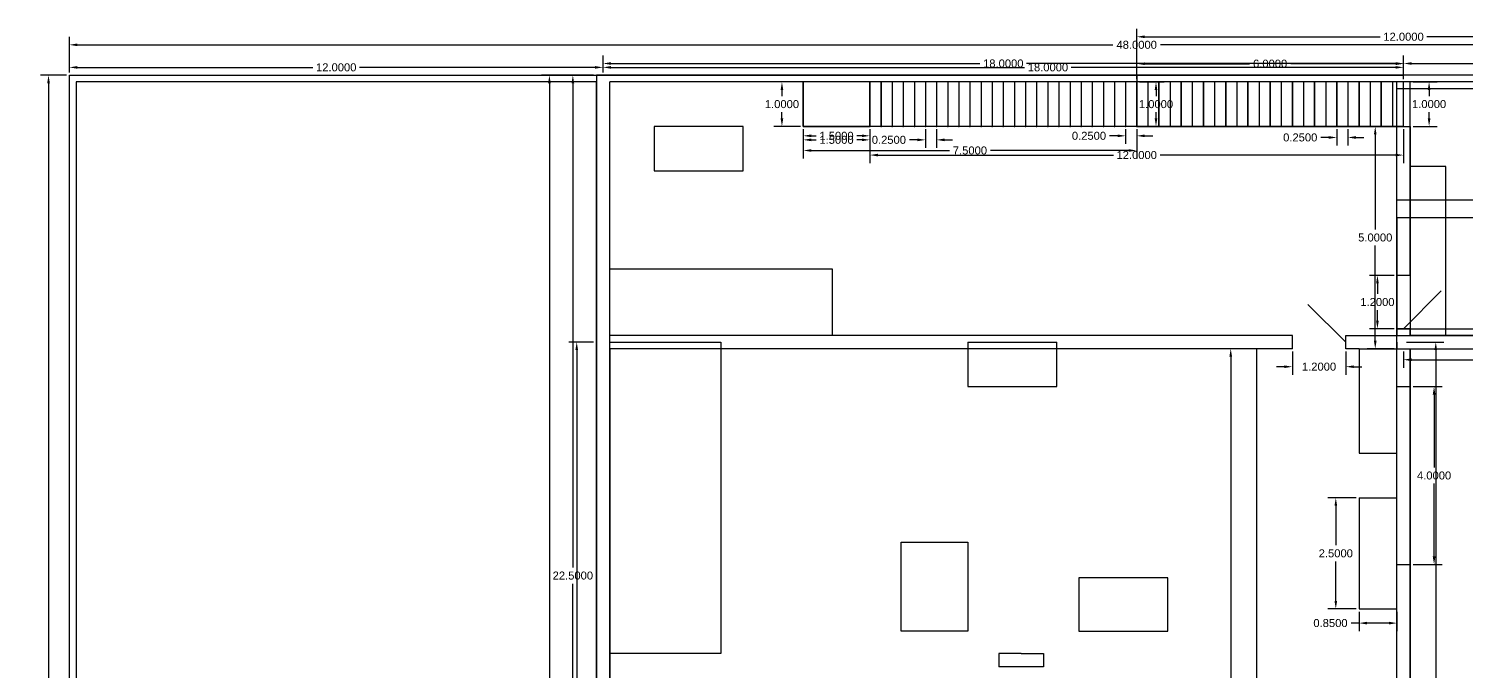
# Model space of a CAD drawing. Header units: millimetres. Extents: x 447.2 to 497.6, y 51.4 to 83.7.
# Drawn here: x 447.15 to 479.48, y 69.27 to 83.72 of the extents above; entities that cross this region are included whole.
import ezdxf

# ---------------------------------------------------------------- set-up
doc = ezdxf.new("R2010")
doc.units = ezdxf.units.MM
doc.linetypes.add('ACAD_ISO03W100', pattern=[30, 12, -18])
for name, color, linetype in [('Maq1', 30, 'Continuous'), ('Maq2', 140, 'Continuous'), ('Maq3', 50, 'Continuous'), ('Piso1', 1, 'Continuous'), ('Piso2', 5, 'Continuous'), ('Piso3', 3, 'Continuous')]:
    doc.layers.add(name, color=color, linetype=linetype)
doc.styles.get("Standard").update_dxf_attribs({"font": 'arial.ttf'})
doc.dimstyles.get("Standard").update_dxf_attribs({"dimtxt": 0.18, "dimasz": 0.18, "dimexe": 0.18, "dimexo": 0.0625, "dimgap": 0.09, "dimtad": 0, "dimtih": 1, "dimtoh": 1, "dimdec": 4, "dimzin": 0, "dimdsep": 46, "dimtxsty": 'Standard', "dimcen": 0.09, "dimadec": 0, "dimazin": 0, "dimtfac": 1, "dimtdec": 4, "dimtofl": 0, "dimtmove": 0, "dimatfit": 3, "dimfxl": 1, "dimtolj": 1, "dimtzin": 0, "dimarcsym": 0})

# ---------------------------------------------------------------- blocks, each defined once
blk = doc.blocks.new('*D22')
at = {"layer": 'Defpoints', "color": 0, "transparency": 16777216}
for p in [(447.596, 82.675), (448.065, 82.675), (448.065, 52.675)]:
    blk.add_point(p, dxfattribs=at)
at = {"layer": 'Piso1', "color": 0, "lineweight": -2, "transparency": 16777216}
for p, q in [((448.003, 82.675), (447.416, 82.675)), ((447.596, 82.495), (447.596, 67.857)), ((447.596, 52.855), (447.596, 67.493)), ((448.003, 52.675), (447.416, 52.675))]:
    blk.add_line(p, q, dxfattribs=at)
at = {"layer": 'Piso1', "color": 0, "transparency": 16777216}
for points in [[(447.566, 82.495), (447.626, 82.495), (447.596, 82.675)], [(447.566, 52.855), (447.626, 52.855), (447.596, 52.675)]]:
    blk.add_solid(points, dxfattribs=at)
at = {"layer": 'Piso1', "color": 0, "transparency": 16777216, "insert": (447.596, 67.675), "char_height": 0.18, "attachment_point": 5}
blk.add_mtext('\\A1;30.0000', dxfattribs=at)
blk = doc.blocks.new('*D25')
at = {"layer": 'Defpoints', "color": 0, "transparency": 16777216}
for p in [(460.065, 82.852), (460.065, 82.675), (478.065, 82.675)]:
    blk.add_point(p, dxfattribs=at)
at = {"layer": 'Piso1', "color": 0, "lineweight": -2, "transparency": 16777216}
for p, q in [((460.065, 82.737), (460.065, 83.032)), ((460.245, 82.852), (469.544, 82.852)), ((477.885, 82.852), (470.593, 82.852)), ((478.065, 82.737), (478.065, 83.032))]:
    blk.add_line(p, q, dxfattribs=at)
at = {"layer": 'Piso1', "color": 0, "transparency": 16777216}
for points in [[(460.245, 82.882), (460.245, 82.822), (460.065, 82.852)], [(477.885, 82.882), (477.885, 82.822), (478.065, 82.852)]]:
    blk.add_solid(points, dxfattribs=at)
at = {"layer": 'Piso1', "color": 0, "transparency": 16777216, "insert": (470.069, 82.852), "char_height": 0.18, "attachment_point": 5}
blk.add_mtext('\\A1;18.0000', dxfattribs=at)
blk = doc.blocks.new('*D30')
at = {"layer": 'Defpoints', "color": 0, "transparency": 16777216}
for p in [(496.065, 83.359), (448.065, 82.675), (496.065, 82.675)]:
    blk.add_point(p, dxfattribs=at)
at = {"layer": 'Piso1', "color": 0, "lineweight": -2, "transparency": 16777216}
for p, q in [((448.065, 82.737), (448.065, 83.539)), ((496.065, 82.737), (496.065, 83.539)), ((448.245, 83.359), (471.529, 83.359)), ((495.885, 83.359), (472.602, 83.359))]:
    blk.add_line(p, q, dxfattribs=at)
at = {"layer": 'Piso1', "color": 0, "transparency": 16777216}
for points in [[(448.245, 83.389), (448.245, 83.329), (448.065, 83.359)], [(495.885, 83.389), (495.885, 83.329), (496.065, 83.359)]]:
    blk.add_solid(points, dxfattribs=at)
at = {"layer": 'Piso1', "color": 0, "transparency": 16777216, "insert": (472.065, 83.359), "char_height": 0.18, "attachment_point": 5}
blk.add_mtext('\\A1;48.0000', dxfattribs=at)
blk = doc.blocks.new('*D41')
at = {"layer": 'Defpoints', "color": 0, "transparency": 16777216}
for p in [(478.065, 76.675), (478.065, 60.175), (478.79, 60.175)]:
    blk.add_point(p, dxfattribs=at)
at = {"layer": 'Piso1', "color": 0, "lineweight": -2, "transparency": 16777216}
for p, q in [((478.128, 76.675), (478.97, 76.675)), ((478.79, 76.495), (478.79, 68.607)), ((478.79, 60.355), (478.79, 68.243)), ((478.128, 60.175), (478.97, 60.175))]:
    blk.add_line(p, q, dxfattribs=at)
at = {"layer": 'Piso1', "color": 0, "transparency": 16777216}
for points in [[(478.76, 76.495), (478.82, 76.495), (478.79, 76.675)], [(478.76, 60.355), (478.82, 60.355), (478.79, 60.175)]]:
    blk.add_solid(points, dxfattribs=at)
at = {"layer": 'Piso1', "color": 0, "transparency": 16777216, "insert": (478.79, 68.425), "char_height": 0.18, "attachment_point": 5}
blk.add_mtext('\\A1;16.5000', dxfattribs=at)
blk = doc.blocks.new('*D43')
at = {"layer": 'Defpoints', "color": 0, "transparency": 16777216}
for p in [(459.915, 82.675), (459.386, 60.175), (459.915, 60.175)]:
    blk.add_point(p, dxfattribs=at)
at = {"layer": 'Piso1', "color": 0, "lineweight": -2, "transparency": 16777216}
for p, q in [((459.853, 82.675), (459.206, 82.675)), ((459.386, 82.495), (459.386, 71.607)), ((459.386, 60.355), (459.386, 71.243)), ((459.853, 60.175), (459.206, 60.175))]:
    blk.add_line(p, q, dxfattribs=at)
at = {"layer": 'Piso1', "color": 0, "transparency": 16777216}
for points in [[(459.356, 82.495), (459.416, 82.495), (459.386, 82.675)], [(459.356, 60.355), (459.416, 60.355), (459.386, 60.175)]]:
    blk.add_solid(points, dxfattribs=at)
at = {"layer": 'Piso1', "color": 0, "transparency": 16777216, "insert": (459.386, 71.425), "char_height": 0.18, "attachment_point": 5}
blk.add_mtext('\\A1;22.5000', dxfattribs=at)
blk = doc.blocks.new('*D59')
at = {"layer": 'Defpoints', "color": 0, "transparency": 16777216}
for p in [(472.065, 82.525), (472.065, 81.525), (472.499, 81.525)]:
    blk.add_point(p, dxfattribs=at)
at = {"layer": 'Piso1', "color": 0, "lineweight": -2, "transparency": 16777216}
for p, q in [((472.128, 82.525), (472.679, 82.525)), ((472.499, 82.345), (472.499, 82.207)), ((472.499, 81.705), (472.499, 81.843)), ((472.128, 81.525), (472.679, 81.525))]:
    blk.add_line(p, q, dxfattribs=at)
at = {"layer": 'Piso1', "color": 0, "transparency": 16777216}
for points in [[(472.469, 82.345), (472.529, 82.345), (472.499, 82.525)], [(472.469, 81.705), (472.529, 81.705), (472.499, 81.525)]]:
    blk.add_solid(points, dxfattribs=at)
at = {"layer": 'Piso1', "color": 0, "transparency": 16777216, "insert": (472.499, 82.025), "char_height": 0.18, "attachment_point": 5}
blk.add_mtext('\\A1;1.0000', dxfattribs=at)
blk = doc.blocks.new('*D60')
at = {"layer": 'Defpoints', "color": 0, "transparency": 16777216}
for p in [(471.815, 81.525), (472.065, 81.525), (471.815, 81.313)]:
    blk.add_point(p, dxfattribs=at)
at = {"layer": 'Piso1', "color": 0, "lineweight": -2, "transparency": 16777216}
for p, q in [((471.815, 81.462), (471.815, 81.133)), ((472.065, 81.462), (472.065, 81.133)), ((471.635, 81.313), (471.455, 81.313)), ((472.245, 81.313), (472.425, 81.313))]:
    blk.add_line(p, q, dxfattribs=at)
at = {"layer": 'Piso1', "color": 0, "transparency": 16777216}
for points in [[(471.635, 81.343), (471.635, 81.283), (471.815, 81.313)], [(472.245, 81.343), (472.245, 81.283), (472.065, 81.313)]]:
    blk.add_solid(points, dxfattribs=at)
at = {"layer": 'Piso1', "color": 0, "transparency": 16777216, "insert": (470.992, 81.313), "char_height": 0.18, "attachment_point": 5}
blk.add_mtext('\\A1;0.2500', dxfattribs=at)
blk = doc.blocks.new('*D61')
at = {"layer": 'Defpoints', "color": 0, "transparency": 16777216}
for p in [(464.565, 81.525), (466.065, 81.525), (466.065, 81.313)]:
    blk.add_point(p, dxfattribs=at)
at = {"layer": 'Piso1', "color": 0, "lineweight": -2, "transparency": 16777216}
for p, q in [((464.565, 81.462), (464.565, 81.133)), ((466.065, 81.462), (466.065, 81.133)), ((464.745, 81.313), (464.861, 81.313)), ((465.885, 81.313), (465.77, 81.313))]:
    blk.add_line(p, q, dxfattribs=at)
at = {"layer": 'Piso1', "color": 0, "transparency": 16777216}
for points in [[(464.745, 81.343), (464.745, 81.283), (464.565, 81.313)], [(465.885, 81.343), (465.885, 81.283), (466.065, 81.313)]]:
    blk.add_solid(points, dxfattribs=at)
at = {"layer": 'Piso1', "color": 0, "transparency": 16777216, "insert": (465.315, 81.313), "char_height": 0.18, "attachment_point": 5}
blk.add_mtext('\\A1;1.5000', dxfattribs=at)
blk = doc.blocks.new('*D62')
at = {"layer": 'Defpoints', "color": 0, "transparency": 16777216}
for p in [(464.565, 81.525), (472.065, 81.525), (472.065, 80.983)]:
    blk.add_point(p, dxfattribs=at)
at = {"layer": 'Piso1', "color": 0, "lineweight": -2, "transparency": 16777216}
for p, q in [((464.565, 81.462), (464.565, 80.803)), ((472.065, 81.462), (472.065, 80.803)), ((464.745, 80.983), (467.853, 80.983)), ((471.885, 80.983), (468.778, 80.983))]:
    blk.add_line(p, q, dxfattribs=at)
at = {"layer": 'Piso1', "color": 0, "transparency": 16777216}
for points in [[(464.745, 81.013), (464.745, 80.953), (464.565, 80.983)], [(471.885, 81.013), (471.885, 80.953), (472.065, 80.983)]]:
    blk.add_solid(points, dxfattribs=at)
at = {"layer": 'Piso1', "color": 0, "transparency": 16777216, "insert": (468.315, 80.983), "char_height": 0.18, "attachment_point": 5}
blk.add_mtext('\\A1;7.5000', dxfattribs=at)
blk = doc.blocks.new('*D70')
at = {"layer": 'Defpoints', "color": 0, "transparency": 16777216}
for p in [(460.065, 82.852), (448.065, 82.675), (460.065, 82.675)]:
    blk.add_point(p, dxfattribs=at)
at = {"layer": 'Piso1', "color": 0, "lineweight": -2, "transparency": 16777216}
for p, q in [((448.065, 82.737), (448.065, 83.032)), ((448.245, 82.852), (453.541, 82.852)), ((459.885, 82.852), (454.59, 82.852)), ((460.065, 82.737), (460.065, 83.032))]:
    blk.add_line(p, q, dxfattribs=at)
at = {"layer": 'Piso1', "color": 0, "transparency": 16777216}
for points in [[(448.245, 82.882), (448.245, 82.822), (448.065, 82.852)], [(459.885, 82.882), (459.885, 82.822), (460.065, 82.852)]]:
    blk.add_solid(points, dxfattribs=at)
at = {"layer": 'Piso1', "color": 0, "transparency": 16777216, "insert": (454.065, 82.852), "char_height": 0.18, "attachment_point": 5}
blk.add_mtext('\\A1;12.0000', dxfattribs=at)
blk = doc.blocks.new('*D71')
at = {"layer": 'Defpoints', "color": 0, "transparency": 16777216}
for p in [(478.065, 76.525), (496.065, 76.525), (478.065, 76.278)]:
    blk.add_point(p, dxfattribs=at)
at = {"layer": 'Piso1', "color": 0, "lineweight": -2, "transparency": 16777216}
for p, q in [((478.065, 76.462), (478.065, 76.098)), ((496.065, 76.462), (496.065, 76.098)), ((478.245, 76.278), (486.541, 76.278)), ((495.885, 76.278), (487.59, 76.278))]:
    blk.add_line(p, q, dxfattribs=at)
at = {"layer": 'Piso1', "color": 0, "transparency": 16777216}
for points in [[(478.245, 76.308), (478.245, 76.248), (478.065, 76.278)], [(495.885, 76.308), (495.885, 76.248), (496.065, 76.278)]]:
    blk.add_solid(points, dxfattribs=at)
at = {"layer": 'Piso1', "color": 0, "transparency": 16777216, "insert": (487.065, 76.278), "char_height": 0.18, "attachment_point": 5}
blk.add_mtext('\\A1;18.0000', dxfattribs=at)
blk = doc.blocks.new('*D73')
at = {"layer": 'Defpoints', "color": 0, "transparency": 16777216}
for p in [(459.915, 76.675), (459.473, 60.175), (459.915, 60.175)]:
    blk.add_point(p, dxfattribs=at)
at = {"layer": 'Piso2', "color": 0, "lineweight": -2, "transparency": 16777216}
for p, q in [((459.853, 76.675), (459.293, 76.675)), ((459.473, 76.495), (459.473, 68.607)), ((459.473, 60.355), (459.473, 68.243)), ((459.853, 60.175), (459.293, 60.175))]:
    blk.add_line(p, q, dxfattribs=at)
at = {"layer": 'Piso2', "color": 0, "transparency": 16777216}
for points in [[(459.443, 76.495), (459.503, 76.495), (459.473, 76.675)], [(459.443, 60.355), (459.503, 60.355), (459.473, 60.175)]]:
    blk.add_solid(points, dxfattribs=at)
at = {"layer": 'Piso2', "color": 0, "transparency": 16777216, "insert": (459.473, 68.425), "char_height": 0.18, "attachment_point": 5}
blk.add_mtext('\\A1;16.5000', dxfattribs=at)
blk = doc.blocks.new('*D74')
at = {"layer": 'Defpoints', "color": 0, "transparency": 16777216}
for p in [(459.915, 82.675), (458.859, 52.675), (459.915, 52.675)]:
    blk.add_point(p, dxfattribs=at)
at = {"layer": 'Piso2', "color": 0, "lineweight": -2, "transparency": 16777216}
for p, q in [((459.853, 82.675), (458.679, 82.675)), ((458.859, 82.495), (458.859, 67.857)), ((458.859, 52.855), (458.859, 67.493)), ((459.853, 52.675), (458.679, 52.675))]:
    blk.add_line(p, q, dxfattribs=at)
at = {"layer": 'Piso2', "color": 0, "transparency": 16777216}
for points in [[(458.829, 82.495), (458.889, 82.495), (458.859, 82.675)], [(458.829, 52.855), (458.889, 52.855), (458.859, 52.675)]]:
    blk.add_solid(points, dxfattribs=at)
at = {"layer": 'Piso2', "color": 0, "transparency": 16777216, "insert": (458.859, 67.675), "char_height": 0.18, "attachment_point": 5}
blk.add_mtext('\\A1;30.0000', dxfattribs=at)
blk = doc.blocks.new('*D75')
at = {"layer": 'Defpoints', "color": 0, "transparency": 16777216}
for p in [(464.565, 82.525), (464.088, 81.525), (464.565, 81.525)]:
    blk.add_point(p, dxfattribs=at)
at = {"layer": 'Piso2', "color": 0, "lineweight": -2, "transparency": 16777216}
for p, q in [((464.503, 82.525), (463.908, 82.525)), ((464.088, 82.345), (464.088, 82.207)), ((464.088, 81.705), (464.088, 81.843)), ((464.503, 81.525), (463.908, 81.525))]:
    blk.add_line(p, q, dxfattribs=at)
at = {"layer": 'Piso2', "color": 0, "transparency": 16777216}
for points in [[(464.058, 82.345), (464.118, 82.345), (464.088, 82.525)], [(464.058, 81.705), (464.118, 81.705), (464.088, 81.525)]]:
    blk.add_solid(points, dxfattribs=at)
at = {"layer": 'Piso2', "color": 0, "transparency": 16777216, "insert": (464.088, 82.025), "char_height": 0.18, "attachment_point": 5}
blk.add_mtext('\\A1;1.0000', dxfattribs=at)
blk = doc.blocks.new('*D76')
at = {"layer": 'Defpoints', "color": 0, "transparency": 16777216}
for p in [(464.565, 81.525), (466.065, 81.525), (466.065, 81.222)]:
    blk.add_point(p, dxfattribs=at)
at = {"layer": 'Piso2', "color": 0, "lineweight": -2, "transparency": 16777216}
for p, q in [((464.565, 81.462), (464.565, 81.042)), ((466.065, 81.462), (466.065, 81.042)), ((464.745, 81.222), (464.861, 81.222)), ((465.885, 81.222), (465.77, 81.222))]:
    blk.add_line(p, q, dxfattribs=at)
at = {"layer": 'Piso2', "color": 0, "transparency": 16777216}
for points in [[(464.745, 81.252), (464.745, 81.192), (464.565, 81.222)], [(465.885, 81.252), (465.885, 81.192), (466.065, 81.222)]]:
    blk.add_solid(points, dxfattribs=at)
at = {"layer": 'Piso2', "color": 0, "transparency": 16777216, "insert": (465.315, 81.222), "char_height": 0.18, "attachment_point": 5}
blk.add_mtext('\\A1;1.5000', dxfattribs=at)
blk = doc.blocks.new('*D77')
at = {"layer": 'Defpoints', "color": 0, "transparency": 16777216}
for p in [(467.315, 81.525), (467.565, 81.525), (467.315, 81.222)]:
    blk.add_point(p, dxfattribs=at)
at = {"layer": 'Piso2', "color": 0, "lineweight": -2, "transparency": 16777216}
for p, q in [((467.315, 81.462), (467.315, 81.042)), ((467.565, 81.462), (467.565, 81.042)), ((467.135, 81.222), (466.955, 81.222)), ((467.745, 81.222), (467.925, 81.222))]:
    blk.add_line(p, q, dxfattribs=at)
at = {"layer": 'Piso2', "color": 0, "transparency": 16777216}
for points in [[(467.135, 81.252), (467.135, 81.192), (467.315, 81.222)], [(467.745, 81.252), (467.745, 81.192), (467.565, 81.222)]]:
    blk.add_solid(points, dxfattribs=at)
at = {"layer": 'Piso2', "color": 0, "transparency": 16777216, "insert": (466.492, 81.222), "char_height": 0.18, "attachment_point": 5}
blk.add_mtext('\\A1;0.2500', dxfattribs=at)
blk = doc.blocks.new('*D78')
at = {"layer": 'Defpoints', "color": 0, "transparency": 16777216}
for p in [(466.065, 81.525), (478.065, 81.525), (478.065, 80.88)]:
    blk.add_point(p, dxfattribs=at)
at = {"layer": 'Piso2', "color": 0, "lineweight": -2, "transparency": 16777216}
for p, q in [((466.065, 81.462), (466.065, 80.7)), ((478.065, 81.462), (478.065, 80.7)), ((466.245, 80.88), (471.541, 80.88)), ((477.885, 80.88), (472.59, 80.88))]:
    blk.add_line(p, q, dxfattribs=at)
at = {"layer": 'Piso2', "color": 0, "transparency": 16777216}
for points in [[(466.245, 80.91), (466.245, 80.85), (466.065, 80.88)], [(477.885, 80.91), (477.885, 80.85), (478.065, 80.88)]]:
    blk.add_solid(points, dxfattribs=at)
at = {"layer": 'Piso2', "color": 0, "transparency": 16777216, "insert": (472.065, 80.88), "char_height": 0.18, "attachment_point": 5}
blk.add_mtext('\\A1;12.0000', dxfattribs=at)
blk = doc.blocks.new('*D79')
at = {"layer": 'Defpoints', "color": 0, "transparency": 16777216}
for p in [(477.915, 78.175), (477.478, 76.975), (477.915, 76.975)]:
    blk.add_point(p, dxfattribs=at)
at = {"layer": 'Piso2', "color": 0, "lineweight": -2, "transparency": 16777216}
for p, q in [((477.853, 78.175), (477.298, 78.175)), ((477.478, 77.995), (477.478, 77.757)), ((477.478, 77.155), (477.478, 77.393)), ((477.853, 76.975), (477.298, 76.975))]:
    blk.add_line(p, q, dxfattribs=at)
at = {"layer": 'Piso2', "color": 0, "transparency": 16777216}
for points in [[(477.448, 77.995), (477.508, 77.995), (477.478, 78.175)], [(477.448, 77.155), (477.508, 77.155), (477.478, 76.975)]]:
    blk.add_solid(points, dxfattribs=at)
at = {"layer": 'Piso2', "color": 0, "transparency": 16777216, "insert": (477.478, 77.575), "char_height": 0.18, "attachment_point": 5}
blk.add_mtext('\\A1;1.2000', dxfattribs=at)
blk = doc.blocks.new('*D89')
at = {"layer": 'Defpoints', "color": 0, "transparency": 16777216}
for p in [(478.215, 75.675), (478.215, 71.675), (478.752, 71.675)]:
    blk.add_point(p, dxfattribs=at)
at = {"layer": 'Piso2', "color": 0, "lineweight": -2, "transparency": 16777216}
for p, q in [((478.278, 75.675), (478.932, 75.675)), ((478.752, 75.495), (478.752, 73.857)), ((478.752, 71.855), (478.752, 73.493)), ((478.278, 71.675), (478.932, 71.675))]:
    blk.add_line(p, q, dxfattribs=at)
at = {"layer": 'Piso2', "color": 0, "transparency": 16777216}
for points in [[(478.722, 75.495), (478.782, 75.495), (478.752, 75.675)], [(478.722, 71.855), (478.782, 71.855), (478.752, 71.675)]]:
    blk.add_solid(points, dxfattribs=at)
at = {"layer": 'Piso2', "color": 0, "transparency": 16777216, "insert": (478.752, 73.675), "char_height": 0.18, "attachment_point": 5}
blk.add_mtext('\\A1;4.0000', dxfattribs=at)
blk = doc.blocks.new('*D94')
at = {"layer": 'Defpoints', "color": 0, "transparency": 16777216}
for p in [(476.542, 73.175), (477.065, 73.175), (477.065, 70.675)]:
    blk.add_point(p, dxfattribs=at)
at = {"layer": 'Piso2', "color": 0, "lineweight": -2, "transparency": 16777216}
for p, q in [((477.003, 73.175), (476.362, 73.175)), ((476.542, 72.995), (476.542, 72.107)), ((476.542, 70.855), (476.542, 71.743)), ((477.003, 70.675), (476.362, 70.675))]:
    blk.add_line(p, q, dxfattribs=at)
at = {"layer": 'Piso2', "color": 0, "transparency": 16777216}
for points in [[(476.512, 72.995), (476.572, 72.995), (476.542, 73.175)], [(476.512, 70.855), (476.572, 70.855), (476.542, 70.675)]]:
    blk.add_solid(points, dxfattribs=at)
at = {"layer": 'Piso2', "color": 0, "transparency": 16777216, "insert": (476.542, 71.925), "char_height": 0.18, "attachment_point": 5}
blk.add_mtext('\\A1;2.5000', dxfattribs=at)
blk = doc.blocks.new('*D95')
at = {"layer": 'Defpoints', "color": 0, "transparency": 16777216}
for p in [(477.065, 70.675), (477.915, 70.675), (477.065, 70.357)]:
    blk.add_point(p, dxfattribs=at)
at = {"layer": 'Piso2', "color": 0, "lineweight": -2, "transparency": 16777216}
for p, q in [((477.065, 70.612), (477.065, 70.177)), ((477.915, 70.612), (477.915, 70.177)), ((477.065, 70.357), (476.885, 70.357)), ((477.735, 70.357), (477.245, 70.357))]:
    blk.add_line(p, q, dxfattribs=at)
at = {"layer": 'Piso2', "color": 0, "transparency": 16777216}
for points in [[(477.245, 70.387), (477.245, 70.327), (477.065, 70.357)], [(477.735, 70.387), (477.735, 70.327), (477.915, 70.357)]]:
    blk.add_solid(points, dxfattribs=at)
at = {"layer": 'Piso2', "color": 0, "transparency": 16777216, "insert": (476.422, 70.357), "char_height": 0.18, "attachment_point": 5}
blk.add_mtext('\\A1;0.8500', dxfattribs=at)
blk = doc.blocks.new('*D96')
at = {"layer": 'Defpoints', "color": 0, "transparency": 16777216}
for p in [(475.565, 76.525), (476.765, 76.525), (475.565, 76.122)]:
    blk.add_point(p, dxfattribs=at)
at = {"layer": 'Piso2', "color": 0, "lineweight": -2, "transparency": 16777216}
for p, q in [((475.565, 76.462), (475.565, 75.942)), ((476.765, 76.462), (476.765, 75.942)), ((475.385, 76.122), (475.205, 76.122)), ((476.945, 76.122), (477.125, 76.122))]:
    blk.add_line(p, q, dxfattribs=at)
at = {"layer": 'Piso2', "color": 0, "transparency": 16777216}
for points in [[(475.385, 76.152), (475.385, 76.092), (475.565, 76.122)], [(476.945, 76.152), (476.945, 76.092), (476.765, 76.122)]]:
    blk.add_solid(points, dxfattribs=at)
at = {"layer": 'Piso2', "color": 0, "transparency": 16777216, "insert": (476.165, 76.122), "char_height": 0.18, "attachment_point": 5}
blk.add_mtext('\\A1;1.2000', dxfattribs=at)
blk = doc.blocks.new('*D99')
at = {"layer": 'Defpoints', "color": 0, "transparency": 16777216}
for p in [(474.765, 76.525), (474.179, 60.325), (474.765, 60.325)]:
    blk.add_point(p, dxfattribs=at)
at = {"layer": 'Piso2', "color": 0, "lineweight": -2, "transparency": 16777216}
for p, q in [((474.703, 76.525), (473.999, 76.525)), ((474.179, 76.345), (474.179, 68.607)), ((474.179, 60.505), (474.179, 68.243)), ((474.703, 60.325), (473.999, 60.325))]:
    blk.add_line(p, q, dxfattribs=at)
at = {"layer": 'Piso2', "color": 0, "transparency": 16777216}
for points in [[(474.149, 76.345), (474.209, 76.345), (474.179, 76.525)], [(474.149, 60.505), (474.209, 60.505), (474.179, 60.325)]]:
    blk.add_solid(points, dxfattribs=at)
at = {"layer": 'Piso2', "color": 0, "transparency": 16777216, "insert": (474.179, 68.425), "char_height": 0.18, "attachment_point": 5}
blk.add_mtext('\\A1;16.2000', dxfattribs=at)
blk = doc.blocks.new('*D107')
at = {"layer": 'Defpoints', "color": 0, "transparency": 16777216}
for p in [(478.065, 82.939), (460.065, 82.675), (478.065, 82.675)]:
    blk.add_point(p, dxfattribs=at)
at = {"layer": 'Piso2', "color": 0, "lineweight": -2, "transparency": 16777216}
for p, q in [((460.065, 82.737), (460.065, 83.119)), ((478.065, 82.737), (478.065, 83.119)), ((460.245, 82.939), (468.541, 82.939)), ((477.885, 82.939), (469.59, 82.939))]:
    blk.add_line(p, q, dxfattribs=at)
at = {"layer": 'Piso2', "color": 0, "transparency": 16777216}
for points in [[(460.245, 82.969), (460.245, 82.909), (460.065, 82.939)], [(477.885, 82.969), (477.885, 82.909), (478.065, 82.939)]]:
    blk.add_solid(points, dxfattribs=at)
at = {"layer": 'Piso2', "color": 0, "transparency": 16777216, "insert": (469.065, 82.939), "char_height": 0.18, "attachment_point": 5}
blk.add_mtext('\\A1;18.0000', dxfattribs=at)
blk = doc.blocks.new('*D108')
at = {"layer": 'Defpoints', "color": 0, "transparency": 16777216}
for p in [(490.065, 82.939), (478.065, 82.675), (490.065, 82.675)]:
    blk.add_point(p, dxfattribs=at)
at = {"layer": 'Piso2', "color": 0, "lineweight": -2, "transparency": 16777216}
for p, q in [((478.065, 82.737), (478.065, 83.119)), ((490.065, 82.737), (490.065, 83.119)), ((478.245, 82.939), (483.541, 82.939)), ((489.885, 82.939), (484.59, 82.939))]:
    blk.add_line(p, q, dxfattribs=at)
at = {"layer": 'Piso2', "color": 0, "transparency": 16777216}
for points in [[(478.245, 82.969), (478.245, 82.909), (478.065, 82.939)], [(489.885, 82.969), (489.885, 82.909), (490.065, 82.939)]]:
    blk.add_solid(points, dxfattribs=at)
at = {"layer": 'Piso2', "color": 0, "transparency": 16777216, "insert": (484.065, 82.939), "char_height": 0.18, "attachment_point": 5}
blk.add_mtext('\\A1;12.0000', dxfattribs=at)
blk = doc.blocks.new('*D114')
at = {"layer": 'Defpoints', "color": 0, "transparency": 16777216}
for p in [(484.065, 83.54), (472.065, 82.675), (484.065, 82.675)]:
    blk.add_point(p, dxfattribs=at)
at = {"layer": 'Piso3', "color": 0, "lineweight": -2, "transparency": 16777216}
for p, q in [((472.065, 82.737), (472.065, 83.72)), ((484.065, 82.737), (484.065, 83.72)), ((472.245, 83.54), (477.541, 83.54)), ((483.885, 83.54), (478.59, 83.54))]:
    blk.add_line(p, q, dxfattribs=at)
at = {"layer": 'Piso3', "color": 0, "transparency": 16777216}
for points in [[(472.245, 83.57), (472.245, 83.51), (472.065, 83.54)], [(483.885, 83.57), (483.885, 83.51), (484.065, 83.54)]]:
    blk.add_solid(points, dxfattribs=at)
at = {"layer": 'Piso3', "color": 0, "transparency": 16777216, "insert": (478.065, 83.54), "char_height": 0.18, "attachment_point": 5}
blk.add_mtext('\\A1;12.0000', dxfattribs=at)
blk = doc.blocks.new('*D116')
at = {"layer": 'Defpoints', "color": 0, "transparency": 16777216}
for p in [(478.065, 76.525), (484.065, 76.525), (478.065, 76.28)]:
    blk.add_point(p, dxfattribs=at)
at = {"layer": 'Piso3', "color": 0, "lineweight": -2, "transparency": 16777216}
for p, q in [((478.065, 76.462), (478.065, 76.1)), ((484.065, 76.462), (484.065, 76.1)), ((478.245, 76.28), (480.602, 76.28)), ((483.885, 76.28), (481.529, 76.28))]:
    blk.add_line(p, q, dxfattribs=at)
at = {"layer": 'Piso3', "color": 0, "transparency": 16777216}
for points in [[(478.245, 76.31), (478.245, 76.25), (478.065, 76.28)], [(483.885, 76.31), (483.885, 76.25), (484.065, 76.28)]]:
    blk.add_solid(points, dxfattribs=at)
at = {"layer": 'Piso3', "color": 0, "transparency": 16777216, "insert": (481.065, 76.28), "char_height": 0.18, "attachment_point": 5}
blk.add_mtext('\\A1;6.0000', dxfattribs=at)
blk = doc.blocks.new('*D119')
at = {"layer": 'Defpoints', "color": 0, "transparency": 16777216}
for p in [(477.915, 81.526), (477.429, 76.526), (477.915, 76.526)]:
    blk.add_point(p, dxfattribs=at)
at = {"layer": 'Piso3', "color": 0, "lineweight": -2, "transparency": 16777216}
for p, q in [((477.853, 81.526), (477.249, 81.526)), ((477.429, 81.346), (477.429, 79.207)), ((477.429, 76.706), (477.429, 78.844)), ((477.853, 76.526), (477.249, 76.526))]:
    blk.add_line(p, q, dxfattribs=at)
at = {"layer": 'Piso3', "color": 0, "transparency": 16777216}
for points in [[(477.399, 81.346), (477.459, 81.346), (477.429, 81.526)], [(477.399, 76.706), (477.459, 76.706), (477.429, 76.526)]]:
    blk.add_solid(points, dxfattribs=at)
at = {"layer": 'Piso3', "color": 0, "transparency": 16777216, "insert": (477.429, 79.026), "char_height": 0.18, "attachment_point": 5}
blk.add_mtext('\\A1;5.0000', dxfattribs=at)
blk = doc.blocks.new('*D120')
at = {"layer": 'Defpoints', "color": 0, "transparency": 16777216}
for p in [(478.215, 82.526), (478.64, 82.526), (478.215, 81.526)]:
    blk.add_point(p, dxfattribs=at)
at = {"layer": 'Piso3', "color": 0, "lineweight": -2, "transparency": 16777216}
for p, q in [((478.278, 82.526), (478.82, 82.526)), ((478.64, 82.346), (478.64, 82.207)), ((478.64, 81.706), (478.64, 81.844)), ((478.278, 81.526), (478.82, 81.526))]:
    blk.add_line(p, q, dxfattribs=at)
at = {"layer": 'Piso3', "color": 0, "transparency": 16777216}
for points in [[(478.61, 82.346), (478.67, 82.346), (478.64, 82.526)], [(478.61, 81.706), (478.67, 81.706), (478.64, 81.526)]]:
    blk.add_solid(points, dxfattribs=at)
at = {"layer": 'Piso3', "color": 0, "transparency": 16777216, "insert": (478.64, 82.026), "char_height": 0.18, "attachment_point": 5}
blk.add_mtext('\\A1;1.0000', dxfattribs=at)
blk = doc.blocks.new('*D121')
at = {"layer": 'Defpoints', "color": 0, "transparency": 16777216}
for p in [(472.065, 82.934), (472.065, 82.526), (478.065, 82.526)]:
    blk.add_point(p, dxfattribs=at)
at = {"layer": 'Piso3', "color": 0, "lineweight": -2, "transparency": 16777216}
for p, q in [((472.065, 82.588), (472.065, 83.114)), ((478.065, 82.588), (478.065, 83.114)), ((472.245, 82.934), (474.602, 82.934)), ((477.885, 82.934), (475.529, 82.934))]:
    blk.add_line(p, q, dxfattribs=at)
at = {"layer": 'Piso3', "color": 0, "transparency": 16777216}
for points in [[(472.245, 82.964), (472.245, 82.904), (472.065, 82.934)], [(477.885, 82.964), (477.885, 82.904), (478.065, 82.934)]]:
    blk.add_solid(points, dxfattribs=at)
at = {"layer": 'Piso3', "color": 0, "transparency": 16777216, "insert": (475.065, 82.934), "char_height": 0.18, "attachment_point": 5}
blk.add_mtext('\\A1;6.0000', dxfattribs=at)
blk = doc.blocks.new('*D122')
at = {"layer": 'Defpoints', "color": 0, "transparency": 16777216}
for p in [(476.565, 81.526), (476.815, 81.526), (476.565, 81.276)]:
    blk.add_point(p, dxfattribs=at)
at = {"layer": 'Piso3', "color": 0, "lineweight": -2, "transparency": 16777216}
for p, q in [((476.565, 81.463), (476.565, 81.096)), ((476.815, 81.463), (476.815, 81.096)), ((476.385, 81.276), (476.205, 81.276)), ((476.995, 81.276), (477.175, 81.276))]:
    blk.add_line(p, q, dxfattribs=at)
at = {"layer": 'Piso3', "color": 0, "transparency": 16777216}
for points in [[(476.385, 81.306), (476.385, 81.246), (476.565, 81.276)], [(476.995, 81.306), (476.995, 81.246), (476.815, 81.276)]]:
    blk.add_solid(points, dxfattribs=at)
at = {"layer": 'Piso3', "color": 0, "transparency": 16777216, "insert": (475.742, 81.276), "char_height": 0.18, "attachment_point": 5}
blk.add_mtext('\\A1;0.2500', dxfattribs=at)

msp = doc.modelspace()

# ---------------------------------------------------------------- linework, layer by layer
at = {"layer": 'Maq1'}
for p, q in [((464.56548, 82.52462), (464.56548, 81.52462)), ((466.06548, 82.52462), (464.56548, 82.52462)), ((466.06548, 81.52462), (466.06548, 82.52462)), ((477.91548, 79.87462), (477.91548, 82.37462)), ((477.91548, 82.37462), (489.91548, 82.37462)), ((461.21548, 81.52462), (461.21548, 80.52462)), ((463.21548, 81.52462), (461.21548, 81.52462)), ((463.21548, 80.52462), (463.21548, 81.52462)), ((464.56548, 81.52462), (466.06548, 81.52462)), ((461.21548, 80.52462), (463.21548, 80.52462)), ((477.91548, 79.87462), (489.91548, 79.87462)), ((477.91548, 79.47462), (489.91548, 79.47462)), ((477.91548, 79.47462), (477.91548, 76.97462)), ((477.91548, 76.97462), (489.91548, 76.97462)), ((460.21548, 76.67462), (462.71548, 76.67462)), ((460.21548, 69.67462), (460.21548, 76.67462)), ((462.71548, 76.67462), (462.71548, 69.67462)), ((468.26548, 76.67462), (468.26548, 75.67462)), ((468.26548, 76.67462), (470.26548, 76.67462)), ((470.26548, 75.67462), (470.26548, 76.67462)), ((468.26548, 75.67462), (470.26548, 75.67462)), ((466.76548, 70.17462), (466.76548, 72.17462)), ((466.76548, 72.17462), (468.26548, 72.17462)), ((468.26548, 72.17462), (468.26548, 70.17462)), ((472.76548, 71.37462), (470.76548, 71.37462)), ((470.76548, 71.37462), (470.76548, 70.17462)), ((472.76548, 70.17462), (472.76548, 71.37462)), ((468.26548, 70.17462), (466.76548, 70.17462)), ((470.76548, 70.17462), (472.76548, 70.17462)), ((462.71548, 69.67462), (460.21548, 69.67462)), ((469.46548, 69.67462), (468.96548, 69.67462)), ((468.96548, 69.67462), (468.96548, 69.37462)), ((469.46548, 69.67462), (469.96548, 69.67462)), ((469.96548, 69.67462), (469.96548, 69.37462)), ((469.96548, 69.37462), (468.96548, 69.37462))]:
    msp.add_line(p, q, dxfattribs=at)
at = {"layer": 'Maq2'}
for p, q in [((464.56548, 82.52462), (464.56548, 81.52462)), ((466.06548, 82.52462), (464.56548, 82.52462)), ((466.06548, 81.52462), (466.06548, 82.52462)), ((464.56548, 81.52462), (466.06548, 81.52462)), ((460.21548, 76.82462), (460.21548, 78.32462)), ((460.21548, 78.32462), (465.21548, 78.32462)), ((465.21548, 78.32462), (465.21548, 76.82462)), ((465.21548, 76.82462), (460.21548, 76.82462))]:
    msp.add_line(p, q, dxfattribs=at)
at = {"layer": 'Maq3'}
for p, q in [((479.01548, 80.62462), (478.21548, 80.62462)), ((478.21548, 80.62462), (478.21548, 76.82462)), ((479.01548, 76.82462), (479.01548, 80.62462)), ((478.21548, 76.82462), (479.01548, 76.82462))]:
    msp.add_line(p, q, dxfattribs=at)
at = {"layer": 'Piso1'}
for p, q in [((448.06548, 52.67462), (448.06548, 82.67462)), ((448.06548, 82.67462), (460.06548, 82.67462)), ((448.21548, 82.52462), (448.21548, 52.82462)), ((459.91548, 82.52462), (448.21548, 82.52462)), ((459.91548, 60.02462), (459.91548, 82.52462)), ((460.06548, 82.67462), (478.06548, 82.67462)), ((460.21548, 60.32462), (460.21548, 82.52462)), ((490.06048, 82.52462), (460.21548, 82.52462)), ((464.56548, 81.52462), (464.56548, 82.52462)), ((466.06548, 82.52462), (466.06548, 81.52462)), ((466.31548, 82.52462), (466.31548, 81.52462)), ((466.31548, 81.52462), (466.31548, 82.52462)), ((466.56548, 82.52462), (466.56548, 81.52462)), ((466.81548, 82.52462), (466.81548, 81.52462)), ((467.06548, 82.52462), (467.06548, 81.52462)), ((467.31548, 82.52462), (467.31548, 81.52462)), ((467.56548, 82.52462), (467.56548, 81.52462)), ((467.81548, 82.52462), (467.81548, 81.52462)), ((468.06548, 82.52462), (468.06548, 81.52462)), ((468.31548, 82.52462), (468.31548, 81.52462)), ((468.56548, 82.52462), (468.56548, 81.52462)), ((468.81548, 82.52462), (468.81548, 81.52462)), ((469.06548, 82.52462), (469.06548, 81.52462)), ((469.31548, 82.52462), (469.31548, 81.52462)), ((469.56548, 82.52462), (469.56548, 81.52462)), ((469.81548, 82.52462), (469.81548, 81.52462)), ((470.06548, 82.52462), (470.06548, 81.52462)), ((470.31548, 82.52462), (470.31548, 81.52462)), ((470.56548, 82.52462), (470.56548, 81.52462)), ((470.81548, 82.52462), (470.81548, 81.52462)), ((471.06548, 82.52462), (471.06548, 81.52462)), ((471.31548, 82.52462), (471.31548, 81.52462)), ((471.56548, 82.52462), (471.56548, 81.52462)), ((471.81548, 82.52462), (471.81548, 81.52462)), ((472.06548, 82.52462), (472.06548, 81.52462)), ((496.06548, 82.67462), (478.06548, 82.67462)), ((464.56548, 81.52462), (466.06548, 81.52462)), ((472.06548, 81.52462), (466.06548, 81.52462)), ((477.91548, 76.67462), (477.91548, 76.82462)), ((477.91548, 76.82462), (490.06048, 76.82462)), ((477.91548, 60.32462), (477.91548, 76.67462)), ((478.21548, 60.17462), (478.21548, 76.52462)), ((478.21548, 76.52462), (496.06548, 76.52462))]:
    msp.add_line(p, q, dxfattribs=at)
for p in [(466.06548, 81.52462), (466.31548, 81.52462), (466.56548, 81.52462), (466.81548, 81.52462), (467.06548, 81.52462), (467.31548, 81.52462), (467.56548, 81.52462), (467.81548, 81.52462), (468.06548, 81.52462), (468.31548, 81.52462), (468.56548, 81.52462), (468.81548, 81.52462), (469.06548, 81.52462), (469.31548, 81.52462), (469.56548, 81.52462), (469.81548, 81.52462), (470.06548, 81.52462), (470.31548, 81.52462), (470.56548, 81.52462), (470.81548, 81.52462), (471.06548, 81.52462), (471.31548, 81.52462), (471.56548, 81.52462), (471.81548, 81.52462), (472.06548, 81.52462)]:
    msp.add_point(p, dxfattribs=at)
at = {"layer": 'Piso2'}
for p, q in [((460.06548, 82.67462), (459.91548, 82.67462)), ((459.91548, 82.67462), (459.91548, 52.67462)), ((478.06548, 82.67462), (460.06548, 82.67462)), ((460.21548, 76.82462), (460.21548, 82.52462)), ((477.91548, 82.52462), (460.21548, 82.52462)), ((464.56548, 81.52462), (464.56548, 82.52462)), ((466.06548, 81.52462), (466.06548, 82.52462)), ((466.31548, 81.52462), (466.31548, 82.52462)), ((466.56548, 82.52462), (466.56548, 81.52462)), ((466.81548, 82.52462), (466.81548, 81.52462)), ((467.06548, 82.52462), (467.06548, 81.52462)), ((467.31548, 82.52462), (467.31548, 81.52462)), ((467.56548, 82.52462), (467.56548, 81.52462)), ((467.81548, 82.52462), (467.81548, 81.52462)), ((468.06548, 82.52462), (468.06548, 81.52462)), ((468.31548, 82.52462), (468.31548, 81.52462)), ((468.56548, 82.52462), (468.56548, 81.52462)), ((468.81548, 82.52462), (468.81548, 81.52462)), ((469.06548, 82.52462), (469.06548, 81.52462)), ((469.31548, 82.52462), (469.31548, 81.52462)), ((469.56548, 82.52462), (469.56548, 81.52462)), ((469.81548, 82.52462), (469.81548, 81.52462)), ((470.06548, 82.52462), (470.06548, 81.52462)), ((470.31548, 82.52462), (470.31548, 81.52462)), ((470.56548, 82.52462), (470.56548, 81.52462)), ((470.81548, 82.52462), (470.81548, 81.52462)), ((471.06548, 82.52462), (471.06548, 81.52462)), ((471.31548, 82.52462), (471.31548, 81.52462)), ((471.56548, 82.52462), (471.56548, 81.52462)), ((471.81548, 82.52462), (471.81548, 81.52462)), ((472.06548, 82.52462), (472.06548, 81.52462)), ((477.91548, 82.52462), (472.06548, 82.52462)), ((472.31548, 82.52462), (472.31548, 81.52462)), ((472.56548, 82.52462), (472.56548, 81.52462)), ((472.56548, 82.52462), (472.56548, 81.52462)), ((472.81548, 82.52462), (472.81548, 81.52462)), ((472.81548, 82.52462), (472.81548, 81.52462)), ((473.06548, 82.52462), (473.06548, 81.52462)), ((473.06548, 82.52462), (473.06548, 81.52462)), ((473.31548, 82.52462), (473.31548, 81.52462)), ((473.31548, 82.52462), (473.31548, 81.52462)), ((473.56548, 82.52462), (473.56548, 81.52462)), ((473.56548, 82.52462), (473.56548, 81.52462)), ((473.81548, 82.52462), (473.81548, 81.52462)), ((473.81548, 82.52462), (473.81548, 81.52462)), ((474.06548, 82.52462), (474.06548, 81.52462)), ((474.06548, 82.52462), (474.06548, 81.52462)), ((474.31548, 82.52462), (474.31548, 81.52462)), ((474.31548, 82.52462), (474.31548, 81.52462)), ((474.56548, 82.52462), (474.56548, 81.52462)), ((474.56548, 82.52462), (474.56548, 81.52462)), ((474.81548, 82.52462), (474.81548, 81.52462)), ((474.81548, 82.52462), (474.81548, 81.52462)), ((475.06548, 82.52462), (475.06548, 81.52462)), ((475.06548, 82.52462), (475.06548, 81.52462)), ((475.31548, 82.52462), (475.31548, 81.52462)), ((475.31548, 82.52462), (475.31548, 81.52462)), ((475.56548, 82.52462), (475.56548, 81.52462)), ((475.56548, 82.52462), (475.56548, 81.52462)), ((475.81548, 82.52462), (475.81548, 81.52462)), ((475.81548, 82.52462), (475.81548, 81.52462)), ((476.06548, 82.52462), (476.06548, 81.52462)), ((476.06548, 82.52462), (476.06548, 81.52462)), ((476.31548, 82.52462), (476.31548, 81.52462)), ((476.31548, 82.52462), (476.31548, 81.52462)), ((476.56548, 82.52462), (476.56548, 81.52462)), ((476.56548, 82.52462), (476.56548, 81.52462)), ((476.81548, 82.52462), (476.81548, 81.52462)), ((476.81548, 82.52462), (476.81548, 81.52462)), ((477.06548, 82.52462), (477.06548, 81.52462)), ((477.06548, 82.52462), (477.06548, 81.52462)), ((477.31548, 82.52462), (477.31548, 81.52462)), ((477.31548, 82.52462), (477.31548, 81.52462)), ((477.56548, 82.52462), (477.56548, 81.52462)), ((477.56548, 82.52462), (477.56548, 81.52462)), ((477.81548, 82.52462), (477.81548, 81.52462)), ((477.81548, 82.52462), (477.81548, 81.52462)), ((477.91548, 81.52462), (477.91548, 82.52462)), ((478.21548, 82.67462), (477.9213, 82.67462)), ((490.06548, 82.67462), (478.21548, 82.67462)), ((489.91548, 82.52462), (478.21548, 82.52462)), ((483.91548, 82.52462), (478.21548, 82.52462)), ((478.21548, 81.52462), (478.21548, 82.52462)), ((472.06548, 81.52462), (464.56548, 81.52462)), ((472.06548, 81.52462), (477.91548, 81.52462)), ((477.91548, 78.17462), (477.91548, 81.52462)), ((478.21548, 78.17462), (478.21548, 81.52462)), ((478.21548, 78.17462), (477.91548, 78.17462)), ((478.91051, 77.82664), (478.06548, 76.97462)), ((476.76548, 76.67462), (475.91347, 77.51965)), ((478.06548, 76.97462), (477.91548, 76.97462)), ((477.91548, 76.97462), (477.91548, 76.82462)), ((478.21548, 76.97462), (478.06548, 76.97462)), ((478.21548, 76.82462), (478.21548, 76.97462)), ((475.56548, 76.82462), (460.21548, 76.82462)), ((475.56548, 76.67462), (475.56548, 76.82462)), ((475.56548, 76.52462), (475.56548, 76.67462)), ((476.76548, 76.52462), (476.76548, 76.82462)), ((476.76548, 76.82462), (477.06548, 76.82462)), ((477.06548, 76.82462), (477.91548, 76.82462)), ((478.21548, 76.82462), (489.91548, 76.82462)), ((475.56548, 76.52462), (460.21548, 76.52462)), ((460.21548, 76.52462), (460.21548, 60.32462)), ((474.76548, 60.32462), (474.76548, 76.52462)), ((477.06548, 76.52462), (476.76548, 76.52462)), ((477.06548, 76.52462), (477.06548, 74.17462)), ((477.06548, 76.52462), (477.91548, 76.52462)), ((477.91548, 60.32462), (477.91548, 76.52462)), ((478.21548, 76.52462), (478.21548, 60.02462)), ((478.21548, 76.52462), (490.06548, 76.52462)), ((477.91548, 75.67462), (478.21548, 75.67462)), ((477.06548, 74.17462), (477.91548, 74.17462)), ((477.06548, 73.17462), (477.06548, 70.67462)), ((477.06548, 73.17462), (477.91548, 73.17462)), ((477.91548, 71.67462), (478.21548, 71.67462)), ((477.06548, 70.67462), (477.91548, 70.67462))]:
    msp.add_line(p, q, dxfattribs=at)
at = {"layer": 'Piso2', "linetype": 'ACAD_ISO03W100'}
for p, q in [((478.06548, 82.52462), (477.91548, 82.52462)), ((478.06548, 81.52462), (478.06548, 82.52462)), ((478.06548, 81.52462), (477.91548, 81.52462))]:
    msp.add_line(p, q, dxfattribs=at)
at = {"layer": 'Piso3'}
for p, q in [((472.06548, 82.67462), (472.31548, 82.67462)), ((472.06548, 82.67462), (472.06548, 82.52652)), ((472.21547, 82.52652), (472.06548, 82.52652)), ((483.91548, 82.52462), (472.06548, 82.52652)), ((472.06548, 81.52556), (472.06548, 82.52556)), ((478.06548, 82.67462), (472.31548, 82.67462)), ((472.31548, 82.52556), (472.31548, 81.52556)), ((472.31548, 82.52556), (472.31548, 81.52556)), ((472.56548, 82.52556), (472.56548, 81.52556)), ((472.56548, 81.52556), (472.56548, 82.52556)), ((472.81548, 82.52556), (472.81548, 81.52556)), ((472.81548, 82.52556), (472.81548, 81.52556)), ((472.81548, 82.52556), (472.81548, 81.52556)), ((473.06548, 82.52556), (473.06548, 81.52556)), ((473.06548, 81.52556), (473.06548, 82.52556)), ((473.31548, 82.52556), (473.31548, 81.52556)), ((473.31548, 82.52556), (473.31548, 81.52556)), ((473.31548, 82.52556), (473.31548, 81.52556)), ((473.56548, 82.52556), (473.56548, 81.52556)), ((473.56548, 81.52556), (473.56548, 82.52556)), ((473.81548, 82.52556), (473.81548, 81.52556)), ((473.81548, 82.52556), (473.81548, 81.52556)), ((473.81548, 82.52556), (473.81548, 81.52556)), ((474.06548, 82.52556), (474.06548, 81.52556)), ((474.06548, 81.52556), (474.06548, 82.52556)), ((474.31548, 82.52556), (474.31548, 81.52556)), ((474.31548, 82.52556), (474.31548, 81.52556)), ((474.31548, 82.52556), (474.31548, 81.52556)), ((474.56548, 82.52556), (474.56548, 81.52556)), ((474.56548, 81.52556), (474.56548, 82.52556)), ((474.81548, 82.52556), (474.81548, 81.52556)), ((474.81548, 82.52556), (474.81548, 81.52556)), ((474.81548, 82.52556), (474.81548, 81.52556)), ((475.06548, 82.52556), (475.06548, 81.52556)), ((475.06548, 81.52556), (475.06548, 82.52556)), ((475.31548, 82.52556), (475.31548, 81.52556)), ((475.31548, 82.52556), (475.31548, 81.52556)), ((475.31548, 82.52556), (475.31548, 81.52556)), ((475.56548, 82.52556), (475.56548, 81.52556)), ((475.56548, 81.52556), (475.56548, 82.52556)), ((475.81548, 82.52556), (475.81548, 81.52556)), ((475.81548, 82.52556), (475.81548, 81.52556)), ((475.81548, 82.52556), (475.81548, 81.52556)), ((476.06548, 82.52556), (476.06548, 81.52556)), ((476.06548, 81.52556), (476.06548, 82.52556)), ((476.31548, 82.52556), (476.31548, 81.52556)), ((476.31548, 82.52556), (476.31548, 81.52556)), ((476.31548, 82.52556), (476.31548, 81.52556)), ((476.56548, 82.52556), (476.56548, 81.52556)), ((476.56548, 81.52556), (476.56548, 82.52556)), ((476.81548, 82.52556), (476.81548, 81.52556)), ((476.81548, 82.52556), (476.81548, 81.52556)), ((476.81548, 82.52556), (476.81548, 81.52556)), ((477.06548, 82.52556), (477.06548, 81.52556)), ((477.06548, 81.52556), (477.06548, 82.52556)), ((477.31548, 82.52556), (477.31548, 81.52556)), ((477.31548, 82.52556), (477.31548, 81.52556)), ((477.31548, 82.52556), (477.31548, 81.52556)), ((477.56548, 82.52556), (477.56548, 81.52556)), ((477.56548, 81.52556), (477.56548, 82.52556)), ((477.81548, 82.52556), (477.81548, 81.52556)), ((477.81548, 82.52556), (477.81548, 81.52556)), ((477.81548, 82.52556), (477.81548, 81.52556)), ((478.06548, 82.67462), (477.9213, 82.67462)), ((484.06548, 82.67462), (478.06548, 82.67462)), ((484.06548, 82.67462), (478.06548, 82.67462)), ((478.06548, 81.52556), (478.06548, 82.52556)), ((477.91548, 81.52556), (472.06548, 81.52556)), ((477.91548, 81.52556), (472.31548, 81.52556)), ((477.91548, 81.52556), (478.06548, 81.52556)), ((477.91548, 76.67462), (477.91548, 81.52556)), ((478.06548, 81.52556), (478.21548, 81.52556)), ((478.21548, 81.52556), (478.21548, 76.82462)), ((477.91548, 76.67462), (477.91548, 76.52462)), ((483.91548, 76.82462), (478.21548, 76.82462)), ((477.91548, 76.52462), (484.06548, 76.52462))]:
    msp.add_line(p, q, dxfattribs=at)
for p in [(472.31548, 81.52556), (472.56548, 81.52556), (472.81548, 81.52556), (473.06548, 81.52556), (473.31548, 81.52556), (473.56548, 81.52556), (473.81548, 81.52556), (474.06548, 81.52556), (474.31548, 81.52556), (474.56548, 81.52556), (474.81548, 81.52556), (475.06548, 81.52556), (475.31548, 81.52556), (475.56548, 81.52556), (475.81548, 81.52556), (476.06548, 81.52556), (476.31548, 81.52556), (476.56548, 81.52556), (476.81548, 81.52556), (477.06548, 81.52556), (477.31548, 81.52556), (477.56548, 81.52556), (477.81548, 81.52556)]:
    msp.add_point(p, dxfattribs=at)

# ---------------------------------------------------------------- dimensions: what is measured, and where the dimension line sits
at = {"layer": 'Piso1'}
for base, p1, p2, picture, middle in [((496.06548, 83.35939), (448.06548, 82.67462), (496.06548, 82.67462), '*D30', (472.06548, 83.35939)), ((460.06548, 82.85231), (448.06548, 82.67462), (460.06548, 82.67462), '*D70', (454.06548, 82.85231)), ((466.06548, 81.31297), (464.56548, 81.52462), (466.06548, 81.52462), '*D61', (465.31548, 81.31297)), ((472.06548, 80.98335), (464.56548, 81.52462), (472.06548, 81.52462), '*D62', (468.31548, 80.98335)), ((471.81548, 81.31297), (472.06548, 81.52462), (471.81548, 81.52462), '*D60', (470.99216, 81.31297))]:
    dim = msp.add_linear_dim(base=base, p1=p1, p2=p2, dimstyle='Standard', dxfattribs=at)
    dim.commit()
    dim.dimension.update_dxf_attribs({"geometry": picture, "text_midpoint": middle})
for base, p1, p2, picture, middle in [((460.06548, 82.85231), (478.06548, 82.67462), (460.06548, 82.67462), '*D25', (470.06872, 82.85231)), ((478.06548, 76.27831), (496.06548, 76.52462), (478.06548, 76.52462), '*D71', (487.06548, 76.27831))]:
    dim = msp.add_linear_dim(base=base, p1=p1, p2=p2, dimstyle='Standard', dxfattribs=at)
    dim.commit()
    dim.dimension.update_dxf_attribs({"geometry": picture, "text_midpoint": middle, "dimtype": 160})
for base, p1, p2, picture, middle in [((447.59596, 82.67462), (448.06548, 52.67462), (448.06548, 82.67462), '*D22', (447.59596, 67.67462)), ((459.38647, 60.17462), (459.91548, 82.67462), (459.91548, 60.17462), '*D43', (459.38647, 71.42462))]:
    dim = msp.add_linear_dim(base=base, p1=p1, p2=p2, angle=90, dimstyle='Standard', dxfattribs=at)
    dim.commit()
    dim.dimension.update_dxf_attribs({"geometry": picture, "text_midpoint": middle, "dimtype": 160})
for base, p1, p2, picture, middle in [((472.49905, 81.52462), (472.06548, 82.52462), (472.06548, 81.52462), '*D59', (472.49905, 82.02462)), ((478.79046, 60.17462), (478.06548, 76.67462), (478.06548, 60.17462), '*D41', (478.79046, 68.42462))]:
    dim = msp.add_linear_dim(base=base, p1=p1, p2=p2, angle=90, dimstyle='Standard', dxfattribs=at)
    dim.commit()
    dim.dimension.update_dxf_attribs({"geometry": picture, "text_midpoint": middle})
at = {"layer": 'Piso2'}
for base, p1, p2, picture, middle in [((478.06548, 82.93945), (460.06548, 82.67462), (478.06548, 82.67462), '*D107', (469.06548, 82.93945)), ((490.06548, 82.93945), (478.06548, 82.67462), (490.06548, 82.67462), '*D108', (484.06548, 82.93945)), ((466.06548, 81.22152), (464.56548, 81.52462), (466.06548, 81.52462), '*D76', (465.31548, 81.22152)), ((478.06548, 80.87985), (466.06548, 81.52462), (478.06548, 81.52462), '*D78', (472.06548, 80.87985)), ((467.31548, 81.22152), (467.56548, 81.52462), (467.31548, 81.52462), '*D77', (466.49216, 81.22152)), ((475.56548, 76.12183), (476.76548, 76.52462), (475.56548, 76.52462), '*D96', (476.16548, 76.12183)), ((477.06548, 70.35657), (477.91548, 70.67462), (477.06548, 70.67462), '*D95', (476.42216, 70.35657))]:
    dim = msp.add_linear_dim(base=base, p1=p1, p2=p2, dimstyle='Standard', dxfattribs=at)
    dim.commit()
    dim.dimension.update_dxf_attribs({"geometry": picture, "text_midpoint": middle})
for base, p1, p2, picture, middle in [((458.85859, 52.67462), (459.91548, 82.67462), (459.91548, 52.67462), '*D74', (458.85859, 67.67462)), ((464.08769, 81.52462), (464.56548, 82.52462), (464.56548, 81.52462), '*D75', (464.08769, 82.02462)), ((477.47795, 76.97462), (477.91548, 78.17462), (477.91548, 76.97462), '*D79', (477.47795, 77.57462)), ((459.47271, 60.17462), (459.91548, 76.67462), (459.91548, 60.17462), '*D73', (459.47271, 68.42462)), ((474.17903, 60.32462), (474.76548, 76.52462), (474.76548, 60.32462), '*D99', (474.17903, 68.42462)), ((478.75238, 71.67462), (478.21548, 75.67462), (478.21548, 71.67462), '*D89', (478.75238, 73.67462)), ((476.54176, 73.17462), (477.06548, 70.67462), (477.06548, 73.17462), '*D94', (476.54176, 71.92462))]:
    dim = msp.add_linear_dim(base=base, p1=p1, p2=p2, angle=90, dimstyle='Standard', dxfattribs=at)
    dim.commit()
    dim.dimension.update_dxf_attribs({"geometry": picture, "text_midpoint": middle})
at = {"layer": 'Piso3'}
dim = msp.add_linear_dim(base=(484.06548, 83.54034), p1=(472.06548, 82.67462), p2=(484.06548, 82.67462), dimstyle='Standard', dxfattribs=at)
dim.commit()
dim.dimension.update_dxf_attribs({"geometry": '*D114', "text_midpoint": (478.06548, 83.54034), "dimtype": 160})
for base, p1, p2, picture, middle in [((472.06548, 82.93393), (478.06548, 82.52554), (472.06548, 82.52554), '*D121', (475.06548, 82.93393)), ((476.56548, 81.27602), (476.81548, 81.52556), (476.56548, 81.52556), '*D122', (475.74216, 81.27602)), ((478.06548, 76.27992), (484.06548, 76.52462), (478.06548, 76.52462), '*D116', (481.06548, 76.27992))]:
    dim = msp.add_linear_dim(base=base, p1=p1, p2=p2, dimstyle='Standard', dxfattribs=at)
    dim.commit()
    dim.dimension.update_dxf_attribs({"geometry": picture, "text_midpoint": middle})
for base, p1, p2, picture, middle in [((478.63969, 82.52554), (478.21548, 81.52556), (478.21548, 82.52554), '*D120', (478.63969, 82.02555)), ((477.42878, 76.52556), (477.91548, 81.52556), (477.91548, 76.52556), '*D119', (477.42878, 79.02556))]:
    dim = msp.add_linear_dim(base=base, p1=p1, p2=p2, angle=90, dimstyle='Standard', dxfattribs=at)
    dim.commit()
    dim.dimension.update_dxf_attribs({"geometry": picture, "text_midpoint": middle})

doc.saveas('drawing.dxf')
